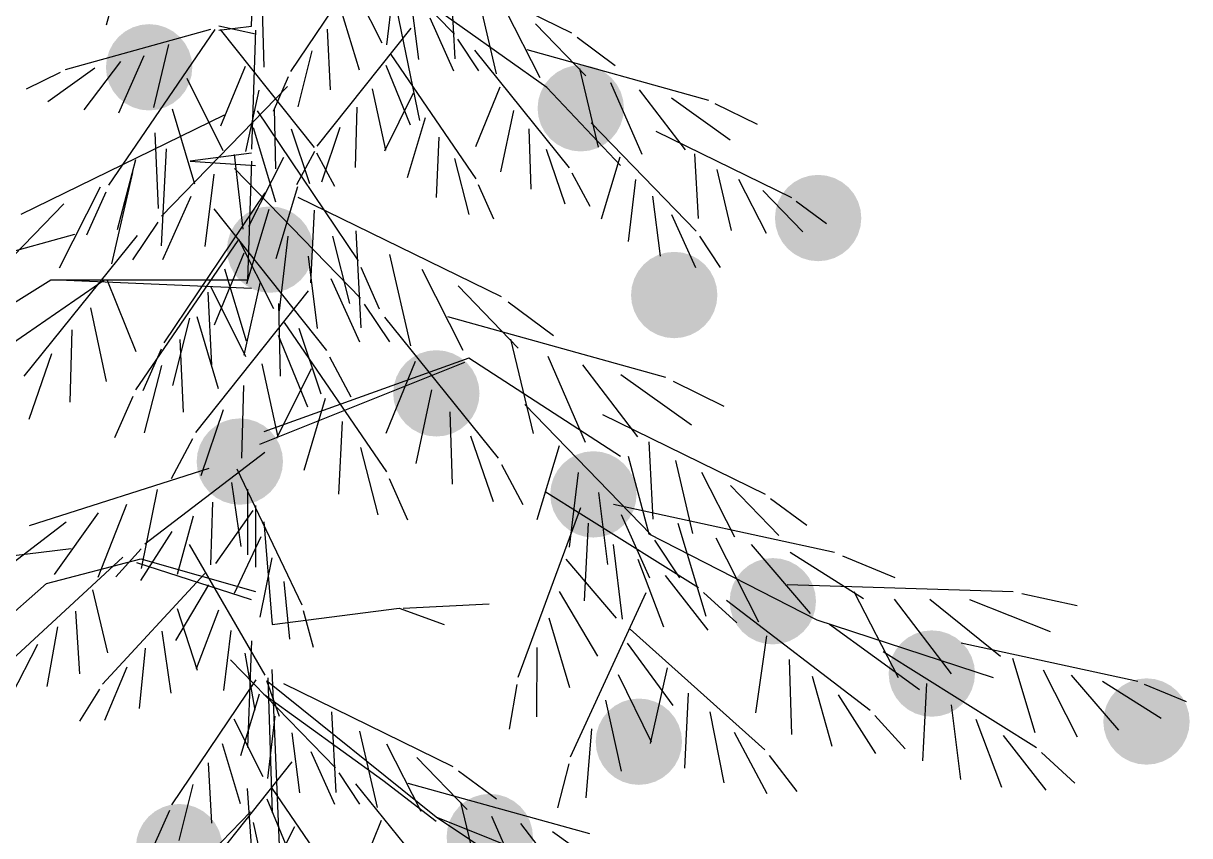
# Model space of a CAD drawing. Extents: x 0 to 1.57, y 0.06 to 3.19.
# Drawn here: x 0.655 to 1.33, y 2.099 to 2.569 of the extents above; entities that cross this region are included whole.
import ezdxf

# ---------------------------------------------------------------- set-up
doc = ezdxf.new("R2010")
doc.units = 0
doc.header["$LTSCALE"] = 1.2
doc.layers.get('0').update_dxf_attribs({"linetype": 'CONTINUOUS'})
doc.layers.add('ARQ-VEG', color=2, linetype='CONTINUOUS')

# ---------------------------------------------------------------- blocks, each defined once
blk = doc.blocks.new('*U25')
at = {"layer": 'ARQ-VEG'}
for points in [[(0.73558, 2.06911), (0.73126, 2.11299), (0.73558, 2.1153)], [(0.74027, 2.06769), (0.73558, 2.1153), (0.74027, 2.11673)], [(0.73558, 2.06911), (0.73558, 2.1153), (0.74027, 2.06769)], [(0.74515, 2.06721), (0.74027, 2.11673), (0.74515, 2.11721)], [(0.74027, 2.06769), (0.74027, 2.11673), (0.74515, 2.06721)], [(0.74515, 2.06721), (0.74515, 2.11721), (0.75003, 2.06769)], [(0.75003, 2.06769), (0.74515, 2.11721), (0.75003, 2.11673)], [(0.75003, 2.06769), (0.75003, 2.11673), (0.75472, 2.06911)], [(0.75472, 2.06911), (0.75003, 2.11673), (0.75472, 2.1153)], [(0.75472, 2.06911), (0.75472, 2.1153), (0.75904, 2.07142)], [(0.75904, 2.07142), (0.75472, 2.1153), (0.75904, 2.11299)], [(0.72747, 2.07453), (0.72436, 2.1061), (0.72747, 2.10988)], [(0.73126, 2.07142), (0.72747, 2.10988), (0.73126, 2.11299)], [(0.72747, 2.07453), (0.72747, 2.10988), (0.73126, 2.07142)], [(0.73126, 2.07142), (0.73126, 2.11299), (0.73558, 2.06911)], [(0.75904, 2.07142), (0.75904, 2.11299), (0.76283, 2.07453)], [(0.76283, 2.07453), (0.75904, 2.11299), (0.76283, 2.10988)], [(0.76283, 2.07453), (0.76283, 2.10988), (0.76594, 2.07832)], [(0.76594, 2.07832), (0.76283, 2.10988), (0.76594, 2.1061)], [(0.72205, 2.08264), (0.72063, 2.09708), (0.72205, 2.10177)], [(0.72436, 2.07832), (0.72205, 2.10177), (0.72436, 2.1061)], [(0.72205, 2.08264), (0.72205, 2.10177), (0.72436, 2.07832)], [(0.72436, 2.07832), (0.72436, 2.1061), (0.72747, 2.07453)], [(0.76594, 2.07832), (0.76594, 2.1061), (0.76825, 2.08264)], [(0.76825, 2.08264), (0.76594, 2.1061), (0.76825, 2.10177)], [(0.76825, 2.08264), (0.76825, 2.10177), (0.76967, 2.08733)], [(0.76967, 2.08733), (0.76825, 2.10177), (0.76967, 2.09708)], [(0.72063, 2.08733), (0.72015, 2.09221), (0.72063, 2.09708)], [(0.72063, 2.08733), (0.72063, 2.09708), (0.72205, 2.08264)], [(0.76967, 2.08733), (0.76967, 2.09708), (0.77015, 2.09221)]]:
    blk.add_solid(points, dxfattribs=at)
blk = doc.blocks.new('*U26')
at = {"layer": 'ARQ-VEG'}
for points in [[(0.9154, 2.07495), (0.91108, 2.11884), (0.9154, 2.12115)], [(0.92009, 2.07353), (0.9154, 2.12115), (0.92009, 2.12257)], [(0.9154, 2.07495), (0.9154, 2.12115), (0.92009, 2.07353)], [(0.92497, 2.07305), (0.92009, 2.12257), (0.92497, 2.12305)], [(0.92009, 2.07353), (0.92009, 2.12257), (0.92497, 2.07305)], [(0.92497, 2.07305), (0.92497, 2.12305), (0.92985, 2.07353)], [(0.92985, 2.07353), (0.92497, 2.12305), (0.92985, 2.12257)], [(0.92985, 2.07353), (0.92985, 2.12257), (0.93454, 2.07495)], [(0.93454, 2.07495), (0.92985, 2.12257), (0.93454, 2.12115)], [(0.93454, 2.07495), (0.93454, 2.12115), (0.93886, 2.07726)], [(0.93886, 2.07726), (0.93454, 2.12115), (0.93886, 2.11884)], [(0.90729, 2.08037), (0.90418, 2.11194), (0.90729, 2.11573)], [(0.91108, 2.07726), (0.90729, 2.11573), (0.91108, 2.11884)], [(0.90729, 2.08037), (0.90729, 2.11573), (0.91108, 2.07726)], [(0.91108, 2.07726), (0.91108, 2.11884), (0.9154, 2.07495)], [(0.93886, 2.07726), (0.93886, 2.11884), (0.94265, 2.08037)], [(0.94265, 2.08037), (0.93886, 2.11884), (0.94265, 2.11573)], [(0.94265, 2.08037), (0.94265, 2.11573), (0.94576, 2.08416)], [(0.94576, 2.08416), (0.94265, 2.11573), (0.94576, 2.11194)], [(0.90187, 2.08848), (0.90045, 2.10293), (0.90187, 2.10762)], [(0.90418, 2.08416), (0.90187, 2.10762), (0.90418, 2.11194)], [(0.90187, 2.08848), (0.90187, 2.10762), (0.90418, 2.08416)], [(0.90418, 2.08416), (0.90418, 2.11194), (0.90729, 2.08037)], [(0.94576, 2.08416), (0.94576, 2.11194), (0.94807, 2.08848)], [(0.94807, 2.08848), (0.94576, 2.11194), (0.94807, 2.10762)], [(0.94807, 2.08848), (0.94807, 2.10762), (0.94949, 2.09317)], [(0.94949, 2.09317), (0.94807, 2.10762), (0.94949, 2.10293)], [(0.90045, 2.09317), (0.89997, 2.09805), (0.90045, 2.10293)], [(0.90045, 2.09317), (0.90045, 2.10293), (0.90187, 2.08848)], [(0.94949, 2.09317), (0.94949, 2.10293), (0.94997, 2.09805)]]:
    blk.add_solid(points, dxfattribs=at)
blk = doc.blocks.new('*U33')
at = {"layer": 'ARQ-VEG'}
for points in [[(0.78393, 2.41735), (0.78014, 2.45582), (0.78393, 2.45893)], [(0.78825, 2.41504), (0.78393, 2.45893), (0.78825, 2.46124)], [(0.78393, 2.41735), (0.78393, 2.45893), (0.78825, 2.41504)], [(0.79294, 2.41362), (0.78825, 2.46124), (0.79294, 2.46266)], [(0.78825, 2.41504), (0.78825, 2.46124), (0.79294, 2.41362)], [(0.79782, 2.41314), (0.79294, 2.46266), (0.79782, 2.46314)], [(0.79294, 2.41362), (0.79294, 2.46266), (0.79782, 2.41314)], [(0.79782, 2.41314), (0.79782, 2.46314), (0.8027, 2.41362)], [(0.8027, 2.41362), (0.79782, 2.46314), (0.8027, 2.46266)], [(0.8027, 2.41362), (0.8027, 2.46266), (0.80739, 2.41504)], [(0.80739, 2.41504), (0.8027, 2.46266), (0.80739, 2.46124)], [(0.80739, 2.41504), (0.80739, 2.46124), (0.81171, 2.41735)], [(0.81171, 2.41735), (0.80739, 2.46124), (0.81171, 2.45893)], [(0.81171, 2.41735), (0.81171, 2.45893), (0.8155, 2.42046)], [(0.8155, 2.42046), (0.81171, 2.45893), (0.8155, 2.45582)], [(0.77703, 2.42425), (0.77472, 2.44771), (0.77703, 2.45203)], [(0.78014, 2.42046), (0.77703, 2.45203), (0.78014, 2.45582)], [(0.77703, 2.42425), (0.77703, 2.45203), (0.78014, 2.42046)], [(0.78014, 2.42046), (0.78014, 2.45582), (0.78393, 2.41735)], [(0.8155, 2.42046), (0.8155, 2.45582), (0.81861, 2.42425)], [(0.81861, 2.42425), (0.8155, 2.45582), (0.81861, 2.45203)], [(0.81861, 2.42425), (0.81861, 2.45203), (0.82092, 2.42857)], [(0.82092, 2.42857), (0.81861, 2.45203), (0.82092, 2.44771)], [(0.77472, 2.42857), (0.7733, 2.44302), (0.77472, 2.44771)], [(0.77472, 2.42857), (0.77472, 2.44771), (0.77703, 2.42425)], [(0.82092, 2.42857), (0.82092, 2.44771), (0.82234, 2.43326)], [(0.82234, 2.43326), (0.82092, 2.44771), (0.82234, 2.44302)], [(0.7733, 2.43326), (0.77282, 2.43814), (0.7733, 2.44302)], [(0.7733, 2.43326), (0.7733, 2.44302), (0.77472, 2.42857)], [(0.82234, 2.43326), (0.82234, 2.44302), (0.82282, 2.43814)]]:
    blk.add_solid(points, dxfattribs=at)
blk = doc.blocks.new('*U34')
at = {"layer": 'ARQ-VEG'}
for points in [[(0.97106, 2.27564), (0.96727, 2.3141), (0.97106, 2.31721)], [(0.97538, 2.27333), (0.97106, 2.31721), (0.97538, 2.31952)], [(0.97106, 2.27564), (0.97106, 2.31721), (0.97538, 2.27333)], [(0.98007, 2.27191), (0.97538, 2.31952), (0.98007, 2.32095)], [(0.97538, 2.27333), (0.97538, 2.31952), (0.98007, 2.27191)], [(0.98495, 2.27143), (0.98007, 2.32095), (0.98495, 2.32143)], [(0.98007, 2.27191), (0.98007, 2.32095), (0.98495, 2.27143)], [(0.98495, 2.27143), (0.98495, 2.32143), (0.98983, 2.27191)], [(0.98983, 2.27191), (0.98495, 2.32143), (0.98983, 2.32095)], [(0.98983, 2.27191), (0.98983, 2.32095), (0.99452, 2.27333)], [(0.99452, 2.27333), (0.98983, 2.32095), (0.99452, 2.31952)], [(0.99452, 2.27333), (0.99452, 2.31952), (0.99884, 2.27564)], [(0.99884, 2.27564), (0.99452, 2.31952), (0.99884, 2.31721)], [(0.99884, 2.27564), (0.99884, 2.31721), (1.00263, 2.27875)], [(1.00263, 2.27875), (0.99884, 2.31721), (1.00263, 2.3141)], [(0.96416, 2.28254), (0.96185, 2.30599), (0.96416, 2.31032)], [(0.96727, 2.27875), (0.96416, 2.31032), (0.96727, 2.3141)], [(0.96416, 2.28254), (0.96416, 2.31032), (0.96727, 2.27875)], [(0.96727, 2.27875), (0.96727, 2.3141), (0.97106, 2.27564)], [(1.00263, 2.27875), (1.00263, 2.3141), (1.00574, 2.28254)], [(1.00574, 2.28254), (1.00263, 2.3141), (1.00574, 2.31032)], [(1.00574, 2.28254), (1.00574, 2.31032), (1.00805, 2.28686)], [(1.00805, 2.28686), (1.00574, 2.31032), (1.00805, 2.30599)], [(0.96185, 2.28686), (0.96043, 2.3013), (0.96185, 2.30599)], [(0.96185, 2.28686), (0.96185, 2.30599), (0.96416, 2.28254)], [(1.00805, 2.28686), (1.00805, 2.30599), (1.00947, 2.29155)], [(1.00947, 2.29155), (1.00805, 2.30599), (1.00947, 2.3013)], [(0.96043, 2.29155), (0.95995, 2.29643), (0.96043, 2.3013)], [(0.96043, 2.29155), (0.96043, 2.3013), (0.96185, 2.28686)], [(1.00947, 2.29155), (1.00947, 2.3013), (1.00995, 2.29643)]]:
    blk.add_solid(points, dxfattribs=at)
blk = doc.blocks.new('*U35')
at = {"layer": 'ARQ-VEG'}
for points in [[(1.17129, 2.1696), (1.16696, 2.21348), (1.17129, 2.21579)], [(1.17598, 2.16818), (1.17129, 2.21579), (1.17598, 2.21722)], [(1.17129, 2.1696), (1.17129, 2.21579), (1.17598, 2.16818)], [(1.18085, 2.1677), (1.17598, 2.21722), (1.18085, 2.2177)], [(1.17598, 2.16818), (1.17598, 2.21722), (1.18085, 2.1677)], [(1.18085, 2.1677), (1.18085, 2.2177), (1.18573, 2.16818)], [(1.18573, 2.16818), (1.18085, 2.2177), (1.18573, 2.21722)], [(1.18573, 2.16818), (1.18573, 2.21722), (1.19042, 2.1696)], [(1.19042, 2.1696), (1.18573, 2.21722), (1.19042, 2.21579)], [(1.19042, 2.1696), (1.19042, 2.21579), (1.19474, 2.17191)], [(1.19474, 2.17191), (1.19042, 2.21579), (1.19474, 2.21348)], [(1.16318, 2.17502), (1.16007, 2.20659), (1.16318, 2.21038)], [(1.16696, 2.17191), (1.16318, 2.21038), (1.16696, 2.21348)], [(1.16318, 2.17502), (1.16318, 2.21038), (1.16696, 2.17191)], [(1.16696, 2.17191), (1.16696, 2.21348), (1.17129, 2.1696)], [(1.19474, 2.17191), (1.19474, 2.21348), (1.19853, 2.17502)], [(1.19853, 2.17502), (1.19474, 2.21348), (1.19853, 2.21038)], [(1.19853, 2.17502), (1.19853, 2.21038), (1.20164, 2.17881)], [(1.20164, 2.17881), (1.19853, 2.21038), (1.20164, 2.20659)], [(1.15776, 2.18313), (1.15633, 2.19757), (1.15776, 2.20226)], [(1.16007, 2.17881), (1.15776, 2.20226), (1.16007, 2.20659)], [(1.15776, 2.18313), (1.15776, 2.20226), (1.16007, 2.17881)], [(1.16007, 2.17881), (1.16007, 2.20659), (1.16318, 2.17502)], [(1.20164, 2.17881), (1.20164, 2.20659), (1.20395, 2.18313)], [(1.20395, 2.18313), (1.20164, 2.20659), (1.20395, 2.20226)], [(1.20395, 2.18313), (1.20395, 2.20226), (1.20537, 2.18782)], [(1.20537, 2.18782), (1.20395, 2.20226), (1.20537, 2.19757)], [(1.15633, 2.18782), (1.15585, 2.1927), (1.15633, 2.19757)], [(1.15633, 2.18782), (1.15633, 2.19757), (1.15776, 2.18313)], [(1.20537, 2.18782), (1.20537, 2.19757), (1.20585, 2.1927)]]:
    blk.add_solid(points, dxfattribs=at)
blk = doc.blocks.new('*U39')
at = {"layer": 'ARQ-VEG'}
for points in [[(0.96375, 2.49917), (0.95996, 2.53763), (0.96375, 2.54074)], [(0.96807, 2.49686), (0.96375, 2.54074), (0.96807, 2.54305)], [(0.96375, 2.49917), (0.96375, 2.54074), (0.96807, 2.49686)], [(0.97276, 2.49543), (0.96807, 2.54305), (0.97276, 2.54447)], [(0.96807, 2.49686), (0.96807, 2.54305), (0.97276, 2.49543)], [(0.97764, 2.49495), (0.97276, 2.54447), (0.97764, 2.54495)], [(0.97276, 2.49543), (0.97276, 2.54447), (0.97764, 2.49495)], [(0.97764, 2.49495), (0.97764, 2.54495), (0.98252, 2.49543)], [(0.98252, 2.49543), (0.97764, 2.54495), (0.98252, 2.54447)], [(0.98252, 2.49543), (0.98252, 2.54447), (0.98721, 2.49686)], [(0.98721, 2.49686), (0.98252, 2.54447), (0.98721, 2.54305)], [(0.98721, 2.49686), (0.98721, 2.54305), (0.99153, 2.49917)], [(0.99153, 2.49917), (0.98721, 2.54305), (0.99153, 2.54074)], [(0.99153, 2.49917), (0.99153, 2.54074), (0.99532, 2.50228)], [(0.99532, 2.50228), (0.99153, 2.54074), (0.99532, 2.53763)], [(0.95685, 2.50606), (0.95454, 2.52952), (0.95685, 2.53384)], [(0.95996, 2.50228), (0.95685, 2.53384), (0.95996, 2.53763)], [(0.95685, 2.50606), (0.95685, 2.53384), (0.95996, 2.50228)], [(0.95996, 2.50228), (0.95996, 2.53763), (0.96375, 2.49917)], [(0.99532, 2.50228), (0.99532, 2.53763), (0.99843, 2.50606)], [(0.99843, 2.50606), (0.99532, 2.53763), (0.99843, 2.53384)], [(0.99843, 2.50606), (0.99843, 2.53384), (1.00074, 2.51039)], [(1.00074, 2.51039), (0.99843, 2.53384), (1.00074, 2.52952)], [(0.95454, 2.51039), (0.95312, 2.52483), (0.95454, 2.52952)], [(0.95454, 2.51039), (0.95454, 2.52952), (0.95685, 2.50606)], [(1.00074, 2.51039), (1.00074, 2.52952), (1.00216, 2.51508)], [(1.00216, 2.51508), (1.00074, 2.52952), (1.00216, 2.52483)], [(0.95312, 2.51508), (0.95264, 2.51995), (0.95312, 2.52483)], [(0.95312, 2.51508), (0.95312, 2.52483), (0.95454, 2.51039)], [(1.00216, 2.51508), (1.00216, 2.52483), (1.00264, 2.51995)]]:
    blk.add_solid(points, dxfattribs=at)
blk = doc.blocks.new('*U43')
at = {"layer": 'ARQ-VEG'}
for points in [[(1.10548, 2.43331), (1.10115, 2.47719), (1.10548, 2.4795)], [(1.11017, 2.43189), (1.10548, 2.4795), (1.11017, 2.48093)], [(1.10548, 2.43331), (1.10548, 2.4795), (1.11017, 2.43189)], [(1.11504, 2.43141), (1.11017, 2.48093), (1.11504, 2.48141)], [(1.11017, 2.43189), (1.11017, 2.48093), (1.11504, 2.43141)], [(1.11504, 2.43141), (1.11504, 2.48141), (1.11992, 2.43189)], [(1.11992, 2.43189), (1.11504, 2.48141), (1.11992, 2.48093)], [(1.11992, 2.43189), (1.11992, 2.48093), (1.12461, 2.43331)], [(1.12461, 2.43331), (1.11992, 2.48093), (1.12461, 2.4795)], [(1.12461, 2.43331), (1.12461, 2.4795), (1.12893, 2.43562)], [(1.12893, 2.43562), (1.12461, 2.4795), (1.12893, 2.47719)], [(1.09737, 2.43873), (1.09426, 2.4703), (1.09737, 2.47409)], [(1.10115, 2.43562), (1.09737, 2.47409), (1.10115, 2.47719)], [(1.09737, 2.43873), (1.09737, 2.47409), (1.10115, 2.43562)], [(1.10115, 2.43562), (1.10115, 2.47719), (1.10548, 2.43331)], [(1.12893, 2.43562), (1.12893, 2.47719), (1.13272, 2.43873)], [(1.13272, 2.43873), (1.12893, 2.47719), (1.13272, 2.47409)], [(1.13272, 2.43873), (1.13272, 2.47409), (1.13583, 2.44252)], [(1.13583, 2.44252), (1.13272, 2.47409), (1.13583, 2.4703)], [(1.09195, 2.44684), (1.09052, 2.46129), (1.09195, 2.46598)], [(1.09426, 2.44252), (1.09195, 2.46598), (1.09426, 2.4703)], [(1.09195, 2.44684), (1.09195, 2.46598), (1.09426, 2.44252)], [(1.09426, 2.44252), (1.09426, 2.4703), (1.09737, 2.43873)], [(1.13583, 2.44252), (1.13583, 2.4703), (1.13814, 2.44684)], [(1.13814, 2.44684), (1.13583, 2.4703), (1.13814, 2.46598)], [(1.13814, 2.44684), (1.13814, 2.46598), (1.13956, 2.45153)], [(1.13956, 2.45153), (1.13814, 2.46598), (1.13956, 2.46129)], [(1.09052, 2.45153), (1.09004, 2.45641), (1.09052, 2.46129)], [(1.09052, 2.45153), (1.09052, 2.46129), (1.09195, 2.44684)], [(1.13956, 2.45153), (1.13956, 2.46129), (1.14004, 2.45641)]]:
    blk.add_solid(points, dxfattribs=at)
blk = doc.blocks.new('*U46')
at = {"layer": 'ARQ-VEG'}
for points in [[(1.29555, 2.14184), (1.29123, 2.18573), (1.29555, 2.18804)], [(1.30024, 2.14042), (1.29555, 2.18804), (1.30024, 2.18946)], [(1.29555, 2.14184), (1.29555, 2.18804), (1.30024, 2.14042)], [(1.30512, 2.13994), (1.30024, 2.18946), (1.30512, 2.18994)], [(1.30024, 2.14042), (1.30024, 2.18946), (1.30512, 2.13994)], [(1.30512, 2.13994), (1.30512, 2.18994), (1.31, 2.14042)], [(1.31, 2.14042), (1.30512, 2.18994), (1.31, 2.18946)], [(1.31, 2.14042), (1.31, 2.18946), (1.31469, 2.14184)], [(1.31469, 2.14184), (1.31, 2.18946), (1.31469, 2.18804)], [(1.31469, 2.14184), (1.31469, 2.18804), (1.31901, 2.14415)], [(1.31901, 2.14415), (1.31469, 2.18804), (1.31901, 2.18573)], [(1.28744, 2.14726), (1.28433, 2.17883), (1.28744, 2.18262)], [(1.29123, 2.14415), (1.28744, 2.18262), (1.29123, 2.18573)], [(1.28744, 2.14726), (1.28744, 2.18262), (1.29123, 2.14415)], [(1.29123, 2.14415), (1.29123, 2.18573), (1.29555, 2.14184)], [(1.31901, 2.14415), (1.31901, 2.18573), (1.3228, 2.14726)], [(1.3228, 2.14726), (1.31901, 2.18573), (1.3228, 2.18262)], [(1.3228, 2.14726), (1.3228, 2.18262), (1.32591, 2.15105)], [(1.32591, 2.15105), (1.3228, 2.18262), (1.32591, 2.17883)], [(1.28202, 2.15537), (1.2806, 2.16982), (1.28202, 2.17451)], [(1.28433, 2.15105), (1.28202, 2.17451), (1.28433, 2.17883)], [(1.28202, 2.15537), (1.28202, 2.17451), (1.28433, 2.15105)], [(1.28433, 2.15105), (1.28433, 2.17883), (1.28744, 2.14726)], [(1.32591, 2.15105), (1.32591, 2.17883), (1.32822, 2.15537)], [(1.32822, 2.15537), (1.32591, 2.17883), (1.32822, 2.17451)], [(1.32822, 2.15537), (1.32822, 2.17451), (1.32964, 2.16006)], [(1.32964, 2.16006), (1.32822, 2.17451), (1.32964, 2.16982)], [(1.2806, 2.16006), (1.28012, 2.16494), (1.2806, 2.16982)], [(1.2806, 2.16006), (1.2806, 2.16982), (1.28202, 2.15537)], [(1.32964, 2.16006), (1.32964, 2.16982), (1.33012, 2.16494)]]:
    blk.add_solid(points, dxfattribs=at)
blk = doc.blocks.new('*U47')
at = {"layer": 'ARQ-VEG'}
for points in [[(1.01784, 2.39106), (1.01406, 2.42952), (1.01784, 2.43263)], [(1.02217, 2.38875), (1.01784, 2.43263), (1.02217, 2.43494)], [(1.01784, 2.39106), (1.01784, 2.43263), (1.02217, 2.38875)], [(1.02686, 2.38732), (1.02217, 2.43494), (1.02686, 2.43636)], [(1.02217, 2.38875), (1.02217, 2.43494), (1.02686, 2.38732)], [(1.03173, 2.38684), (1.02686, 2.43636), (1.03173, 2.43684)], [(1.02686, 2.38732), (1.02686, 2.43636), (1.03173, 2.38684)], [(1.03173, 2.38684), (1.03173, 2.43684), (1.03661, 2.38732)], [(1.03661, 2.38732), (1.03173, 2.43684), (1.03661, 2.43636)], [(1.03661, 2.38732), (1.03661, 2.43636), (1.0413, 2.38875)], [(1.0413, 2.38875), (1.03661, 2.43636), (1.0413, 2.43494)], [(1.0413, 2.38875), (1.0413, 2.43494), (1.04562, 2.39106)], [(1.04562, 2.39106), (1.0413, 2.43494), (1.04562, 2.43263)], [(1.04562, 2.39106), (1.04562, 2.43263), (1.04941, 2.39416)], [(1.04941, 2.39416), (1.04562, 2.43263), (1.04941, 2.42952)], [(1.01095, 2.39795), (1.00864, 2.42141), (1.01095, 2.42573)], [(1.01406, 2.39416), (1.01095, 2.42573), (1.01406, 2.42952)], [(1.01095, 2.39795), (1.01095, 2.42573), (1.01406, 2.39416)], [(1.01406, 2.39416), (1.01406, 2.42952), (1.01784, 2.39106)], [(1.04941, 2.39416), (1.04941, 2.42952), (1.05252, 2.39795)], [(1.05252, 2.39795), (1.04941, 2.42952), (1.05252, 2.42573)], [(1.05252, 2.39795), (1.05252, 2.42573), (1.05483, 2.40228)], [(1.05483, 2.40228), (1.05252, 2.42573), (1.05483, 2.42141)], [(1.00864, 2.40228), (1.00721, 2.41672), (1.00864, 2.42141)], [(1.00864, 2.40228), (1.00864, 2.42141), (1.01095, 2.39795)], [(1.05483, 2.40228), (1.05483, 2.42141), (1.05625, 2.40696)], [(1.05625, 2.40696), (1.05483, 2.42141), (1.05625, 2.41672)], [(1.00721, 2.40696), (1.00673, 2.41184), (1.00721, 2.41672)], [(1.00721, 2.40696), (1.00721, 2.41672), (1.00864, 2.40228)], [(1.05625, 2.40696), (1.05625, 2.41672), (1.05673, 2.41184)]]:
    blk.add_solid(points, dxfattribs=at)
blk = doc.blocks.new('*U50')
at = {"layer": 'ARQ-VEG'}
for points in [[(1.0017, 2.13015), (0.99738, 2.17404), (1.0017, 2.17635)], [(1.00639, 2.12873), (1.0017, 2.17635), (1.00639, 2.17777)], [(1.0017, 2.13015), (1.0017, 2.17635), (1.00639, 2.12873)], [(1.01127, 2.12825), (1.00639, 2.17777), (1.01127, 2.17825)], [(1.00639, 2.12873), (1.00639, 2.17777), (1.01127, 2.12825)], [(1.01127, 2.12825), (1.01127, 2.17825), (1.01614, 2.12873)], [(1.01614, 2.12873), (1.01127, 2.17825), (1.01614, 2.17777)], [(1.01614, 2.12873), (1.01614, 2.17777), (1.02083, 2.13015)], [(1.02083, 2.13015), (1.01614, 2.17777), (1.02083, 2.17635)], [(1.02083, 2.13015), (1.02083, 2.17635), (1.02515, 2.13246)], [(1.02515, 2.13246), (1.02083, 2.17635), (1.02515, 2.17404)], [(0.99359, 2.13557), (0.99048, 2.16714), (0.99359, 2.17093)], [(0.99738, 2.13246), (0.99359, 2.17093), (0.99738, 2.17404)], [(0.99359, 2.13557), (0.99359, 2.17093), (0.99738, 2.13246)], [(0.99738, 2.13246), (0.99738, 2.17404), (1.0017, 2.13015)], [(1.02515, 2.13246), (1.02515, 2.17404), (1.02894, 2.13557)], [(1.02894, 2.13557), (1.02515, 2.17404), (1.02894, 2.17093)], [(1.02894, 2.13557), (1.02894, 2.17093), (1.03205, 2.13936)], [(1.03205, 2.13936), (1.02894, 2.17093), (1.03205, 2.16714)], [(0.98817, 2.14368), (0.98675, 2.15813), (0.98817, 2.16282)], [(0.99048, 2.13936), (0.98817, 2.16282), (0.99048, 2.16714)], [(0.98817, 2.14368), (0.98817, 2.16282), (0.99048, 2.13936)], [(0.99048, 2.13936), (0.99048, 2.16714), (0.99359, 2.13557)], [(1.03205, 2.13936), (1.03205, 2.16714), (1.03436, 2.14368)], [(1.03436, 2.14368), (1.03205, 2.16714), (1.03436, 2.16282)], [(1.03436, 2.14368), (1.03436, 2.16282), (1.03579, 2.14837)], [(1.03579, 2.14837), (1.03436, 2.16282), (1.03579, 2.15813)], [(0.98675, 2.14837), (0.98627, 2.15325), (0.98675, 2.15813)], [(0.98675, 2.14837), (0.98675, 2.15813), (0.98817, 2.14368)], [(1.03579, 2.14837), (1.03579, 2.15813), (1.03627, 2.15325)]]:
    blk.add_solid(points, dxfattribs=at)
blk = doc.blocks.new('*U52')
at = {"layer": 'ARQ-VEG'}
for points in [[(0.76639, 2.29463), (0.7626, 2.3331), (0.76639, 2.33621)], [(0.77071, 2.29232), (0.76639, 2.33621), (0.77071, 2.33852)], [(0.76639, 2.29463), (0.76639, 2.33621), (0.77071, 2.29232)], [(0.7754, 2.2909), (0.77071, 2.33852), (0.7754, 2.33994)], [(0.77071, 2.29232), (0.77071, 2.33852), (0.7754, 2.2909)], [(0.78028, 2.29042), (0.7754, 2.33994), (0.78028, 2.34042)], [(0.7754, 2.2909), (0.7754, 2.33994), (0.78028, 2.29042)], [(0.78028, 2.29042), (0.78028, 2.34042), (0.78515, 2.2909)], [(0.78515, 2.2909), (0.78028, 2.34042), (0.78515, 2.33994)], [(0.78515, 2.2909), (0.78515, 2.33994), (0.78984, 2.29232)], [(0.78984, 2.29232), (0.78515, 2.33994), (0.78984, 2.33852)], [(0.78984, 2.29232), (0.78984, 2.33852), (0.79417, 2.29463)], [(0.79417, 2.29463), (0.78984, 2.33852), (0.79417, 2.33621)], [(0.79417, 2.29463), (0.79417, 2.33621), (0.79795, 2.29774)], [(0.79795, 2.29774), (0.79417, 2.33621), (0.79795, 2.3331)], [(0.7626, 2.29774), (0.75949, 2.32931), (0.7626, 2.3331)], [(0.7626, 2.29774), (0.7626, 2.3331), (0.76639, 2.29463)], [(0.79795, 2.29774), (0.79795, 2.3331), (0.80106, 2.30153)], [(0.80106, 2.30153), (0.79795, 2.3331), (0.80106, 2.32931)], [(0.75718, 2.30585), (0.75576, 2.3203), (0.75718, 2.32499)], [(0.75949, 2.30153), (0.75718, 2.32499), (0.75949, 2.32931)], [(0.75718, 2.30585), (0.75718, 2.32499), (0.75949, 2.30153)], [(0.75949, 2.30153), (0.75949, 2.32931), (0.7626, 2.29774)], [(0.80106, 2.30153), (0.80106, 2.32931), (0.80337, 2.30585)], [(0.80337, 2.30585), (0.80106, 2.32931), (0.80337, 2.32499)], [(0.80337, 2.30585), (0.80337, 2.32499), (0.8048, 2.31054)], [(0.8048, 2.31054), (0.80337, 2.32499), (0.8048, 2.3203)], [(0.75576, 2.31054), (0.75528, 2.31542), (0.75576, 2.3203)], [(0.75576, 2.31054), (0.75576, 2.3203), (0.75718, 2.30585)], [(0.8048, 2.31054), (0.8048, 2.3203), (0.80528, 2.31542)]]:
    blk.add_solid(points, dxfattribs=at)
blk = doc.blocks.new('*U97')
at = {"layer": 'ARQ-VEG'}
for points in [[(0.71822, 2.52057), (0.71389, 2.56445), (0.71822, 2.56676)], [(0.72291, 2.51915), (0.71822, 2.56676), (0.72291, 2.56818)], [(0.71822, 2.52057), (0.71822, 2.56676), (0.72291, 2.51915)], [(0.72778, 2.51867), (0.72291, 2.56818), (0.72778, 2.56867)], [(0.72291, 2.51915), (0.72291, 2.56818), (0.72778, 2.51867)], [(0.72778, 2.51867), (0.72778, 2.56867), (0.73266, 2.51915)], [(0.73266, 2.51915), (0.72778, 2.56867), (0.73266, 2.56818)], [(0.73266, 2.51915), (0.73266, 2.56818), (0.73735, 2.52057)], [(0.73735, 2.52057), (0.73266, 2.56818), (0.73735, 2.56676)], [(0.73735, 2.52057), (0.73735, 2.56676), (0.74167, 2.52288)], [(0.74167, 2.52288), (0.73735, 2.56676), (0.74167, 2.56445)], [(0.71011, 2.52599), (0.707, 2.55755), (0.71011, 2.56134)], [(0.71389, 2.52288), (0.71011, 2.56134), (0.71389, 2.56445)], [(0.71011, 2.52599), (0.71011, 2.56134), (0.71389, 2.52288)], [(0.71389, 2.52288), (0.71389, 2.56445), (0.71822, 2.52057)], [(0.74167, 2.52288), (0.74167, 2.56445), (0.74546, 2.52599)], [(0.74546, 2.52599), (0.74167, 2.56445), (0.74546, 2.56134)], [(0.74546, 2.52599), (0.74546, 2.56134), (0.74857, 2.52978)], [(0.74857, 2.52978), (0.74546, 2.56134), (0.74857, 2.55755)], [(0.70469, 2.5341), (0.70326, 2.54854), (0.70469, 2.55323)], [(0.707, 2.52978), (0.70469, 2.55323), (0.707, 2.55755)], [(0.70469, 2.5341), (0.70469, 2.55323), (0.707, 2.52978)], [(0.707, 2.52978), (0.707, 2.55755), (0.71011, 2.52599)], [(0.74857, 2.52978), (0.74857, 2.55755), (0.75088, 2.5341)], [(0.75088, 2.5341), (0.74857, 2.55755), (0.75088, 2.55323)], [(0.75088, 2.5341), (0.75088, 2.55323), (0.7523, 2.53879)], [(0.7523, 2.53879), (0.75088, 2.55323), (0.7523, 2.54854)], [(0.70326, 2.53879), (0.70278, 2.54367), (0.70326, 2.54854)], [(0.70326, 2.53879), (0.70326, 2.54854), (0.70469, 2.5341)], [(0.7523, 2.53879), (0.7523, 2.54854), (0.75278, 2.54367)]]:
    blk.add_solid(points, dxfattribs=at)
blk = doc.blocks.new('*U98')
at = {"layer": 'ARQ-VEG'}
for points in [[(0.88448, 2.33181), (0.88015, 2.3757), (0.88448, 2.37801)], [(0.88917, 2.33039), (0.88448, 2.37801), (0.88917, 2.37943)], [(0.88448, 2.33181), (0.88448, 2.37801), (0.88917, 2.33039)], [(0.89404, 2.32991), (0.88917, 2.37943), (0.89404, 2.37991)], [(0.88917, 2.33039), (0.88917, 2.37943), (0.89404, 2.32991)], [(0.89404, 2.32991), (0.89404, 2.37991), (0.89892, 2.33039)], [(0.89892, 2.33039), (0.89404, 2.37991), (0.89892, 2.37943)], [(0.89892, 2.33039), (0.89892, 2.37943), (0.90361, 2.33181)], [(0.90361, 2.33181), (0.89892, 2.37943), (0.90361, 2.37801)], [(0.90361, 2.33181), (0.90361, 2.37801), (0.90793, 2.33412)], [(0.90793, 2.33412), (0.90361, 2.37801), (0.90793, 2.3757)], [(0.87637, 2.33723), (0.87326, 2.3688), (0.87637, 2.37259)], [(0.88015, 2.33412), (0.87637, 2.37259), (0.88015, 2.3757)], [(0.87637, 2.33723), (0.87637, 2.37259), (0.88015, 2.33412)], [(0.88015, 2.33412), (0.88015, 2.3757), (0.88448, 2.33181)], [(0.90793, 2.33412), (0.90793, 2.3757), (0.91172, 2.33723)], [(0.91172, 2.33723), (0.90793, 2.3757), (0.91172, 2.37259)], [(0.91172, 2.33723), (0.91172, 2.37259), (0.91483, 2.34102)], [(0.91483, 2.34102), (0.91172, 2.37259), (0.91483, 2.3688)], [(0.87095, 2.34534), (0.86952, 2.35979), (0.87095, 2.36448)], [(0.87326, 2.34102), (0.87095, 2.36448), (0.87326, 2.3688)], [(0.87095, 2.34534), (0.87095, 2.36448), (0.87326, 2.34102)], [(0.87326, 2.34102), (0.87326, 2.3688), (0.87637, 2.33723)], [(0.91483, 2.34102), (0.91483, 2.3688), (0.91714, 2.34534)], [(0.91714, 2.34534), (0.91483, 2.3688), (0.91714, 2.36448)], [(0.91714, 2.34534), (0.91714, 2.36448), (0.91856, 2.35003)], [(0.91856, 2.35003), (0.91714, 2.36448), (0.91856, 2.35979)], [(0.86952, 2.35003), (0.86904, 2.35491), (0.86952, 2.35979)], [(0.86952, 2.35003), (0.86952, 2.35979), (0.87095, 2.34534)], [(0.91856, 2.35003), (0.91856, 2.35979), (0.91904, 2.35491)]]:
    blk.add_solid(points, dxfattribs=at)
blk = doc.blocks.new('*U99')
at = {"layer": 'ARQ-VEG'}
for points in [[(1.07493, 2.21379), (1.07115, 2.25225), (1.07493, 2.25536)], [(1.07926, 2.21148), (1.07493, 2.25536), (1.07926, 2.25767)], [(1.07493, 2.21379), (1.07493, 2.25536), (1.07926, 2.21148)], [(1.08395, 2.21005), (1.07926, 2.25767), (1.08395, 2.25909)], [(1.07926, 2.21148), (1.07926, 2.25767), (1.08395, 2.21005)], [(1.08882, 2.20957), (1.08395, 2.25909), (1.08882, 2.25957)], [(1.08395, 2.21005), (1.08395, 2.25909), (1.08882, 2.20957)], [(1.08882, 2.20957), (1.08882, 2.25957), (1.0937, 2.21005)], [(1.0937, 2.21005), (1.08882, 2.25957), (1.0937, 2.25909)], [(1.0937, 2.21005), (1.0937, 2.25909), (1.09839, 2.21148)], [(1.09839, 2.21148), (1.0937, 2.25909), (1.09839, 2.25767)], [(1.09839, 2.21148), (1.09839, 2.25767), (1.10271, 2.21379)], [(1.10271, 2.21379), (1.09839, 2.25767), (1.10271, 2.25536)], [(1.10271, 2.21379), (1.10271, 2.25536), (1.1065, 2.2169)], [(1.1065, 2.2169), (1.10271, 2.25536), (1.1065, 2.25225)], [(1.06804, 2.22068), (1.06573, 2.24414), (1.06804, 2.24846)], [(1.07115, 2.2169), (1.06804, 2.24846), (1.07115, 2.25225)], [(1.06804, 2.22068), (1.06804, 2.24846), (1.07115, 2.2169)], [(1.07115, 2.2169), (1.07115, 2.25225), (1.07493, 2.21379)], [(1.1065, 2.2169), (1.1065, 2.25225), (1.10961, 2.22068)], [(1.10961, 2.22068), (1.1065, 2.25225), (1.10961, 2.24846)], [(1.10961, 2.22068), (1.10961, 2.24846), (1.11192, 2.22501)], [(1.11192, 2.22501), (1.10961, 2.24846), (1.11192, 2.24414)], [(1.06573, 2.22501), (1.0643, 2.23945), (1.06573, 2.24414)], [(1.06573, 2.22501), (1.06573, 2.24414), (1.06804, 2.22068)], [(1.11192, 2.22501), (1.11192, 2.24414), (1.11334, 2.2297)], [(1.11334, 2.2297), (1.11192, 2.24414), (1.11334, 2.23945)], [(1.0643, 2.2297), (1.06382, 2.23457), (1.0643, 2.23945)], [(1.0643, 2.2297), (1.0643, 2.23945), (1.06573, 2.22501)], [(1.11334, 2.2297), (1.11334, 2.23945), (1.11382, 2.23457)]]:
    blk.add_solid(points, dxfattribs=at)

msp = doc.modelspace()

# ---------------------------------------------------------------- linework, layer by layer
for p, q in [((0.8437, 2.62542, 94.63282), (0.90452, 2.56276, 94.63282)), ((0.85838, 2.6137, 94.63282), (0.80954, 2.54132, 94.63282)), ((0.87428, 2.61161, 94.63282), (0.97234, 2.56366, 94.63282)), ((0.86943, 2.59265, 94.63282), (0.86518, 2.55664, 94.63282)), ((0.90221, 2.59524, 94.63282), (0.9047, 2.54852, 94.63282)), ((0.70867, 2.58909, 94.63282), (0.70296, 2.568, 94.63282)), ((0.84555, 2.5912, 94.63282), (0.86247, 2.55782, 94.63282)), ((0.87928, 2.58301, 94.63282), (0.88362, 2.54826, 94.63282)), ((0.91841, 2.58396, 94.63282), (0.92865, 2.53981, 94.63282)), ((0.83882, 2.57691, 94.63282), (0.84934, 2.54221, 94.63282)), ((0.93408, 2.57679, 94.63282), (0.9539, 2.53776, 94.63282)), ((0.87926, 2.56635, 94.63282), (0.82491, 2.498, 94.63282)), ((0.83082, 2.56569, 94.63282), (0.83266, 2.53072, 94.63282)), ((0.89024, 2.57227, 94.63282), (0.90398, 2.54171, 94.63282)), ((0.95152, 2.5688, 94.63282), (0.9806, 2.53867, 94.63282)), ((0.76336, 2.56563, 94.63282), (0.67924, 2.54218, 94.63282)), ((0.76585, 2.56548, 94.63282), (0.70423, 2.47539, 94.63282)), ((0.7689, 2.56555, 94.63282), (0.82324, 2.4972, 94.63282)), ((0.9063, 2.55988, 94.63282), (0.91844, 2.54172, 94.63282)), ((0.97565, 2.56103, 94.63282), (0.99761, 2.54481, 94.63282)), ((0.73901, 2.55681, 94.63282), (0.73025, 2.52043, 94.63282)), ((0.82192, 2.55319, 94.63282), (0.81377, 2.52069, 94.63282)), ((0.91613, 2.55357, 94.63282), (0.9709, 2.48556, 94.63282)), ((0.94639, 2.55403, 94.63282), (1.05153, 2.52472, 94.63282)), ((0.71125, 2.54694, 94.63282), (0.68998, 2.51912, 94.63282)), ((0.72462, 2.5503, 94.63282), (0.71013, 2.51706, 94.63282)), ((0.86769, 2.55109, 94.63282), (0.91699, 2.47901, 94.63282)), ((0.67625, 2.54059, 94.63282), (0.65661, 2.53103, 94.63282)), ((0.69637, 2.54319, 94.63282), (0.6691, 2.52373, 94.63282)), ((0.78344, 2.54412, 94.63282), (0.76918, 2.50952, 94.63282)), ((0.86471, 2.54492, 94.63282), (0.87897, 2.51032, 94.63282)), ((0.97683, 2.54301, 94.63282), (0.98778, 2.49753, 94.63282)), ((0.80784, 2.5326, 94.63282), (0.73486, 2.45741, 94.63282)), ((0.74964, 2.53746, 94.63282), (0.77052, 2.4956, 94.63282)), ((0.80829, 2.53817, 94.63282), (0.79953, 2.51816, 94.63282)), ((0.93081, 2.53223, 94.63282), (0.91676, 2.49754, 94.63282)), ((0.99481, 2.53487, 94.63282), (1.01292, 2.49332, 94.63282)), ((0.79126, 2.5304, 94.63282), (0.78349, 2.49498, 94.63282)), ((0.85689, 2.53121, 94.63282), (0.86467, 2.49579, 94.63282)), ((0.88066, 2.52867, 94.63282), (0.86395, 2.49518, 94.63282)), ((1.01152, 2.53067, 94.63282), (1.03811, 2.4959, 94.63282)), ((1.03013, 2.52599, 94.63282), (1.06421, 2.50166, 94.63282)), ((0.74111, 2.51966, 94.63282), (0.75399, 2.4762, 94.63282)), ((0.79023, 2.51854, 94.63282), (0.84884, 2.43168, 94.63282)), ((0.80012, 2.51984, 94.63282), (0.80102, 2.48483, 94.63282)), ((0.84803, 2.52064, 94.63282), (0.84714, 2.48563, 94.63282)), ((0.93872, 2.51857, 94.63282), (0.93116, 2.4831, 94.63282)), ((1.05527, 2.52274, 94.63282), (1.07982, 2.51079, 94.63282)), ((0.77115, 2.51603, 94.63282), (0.65348, 2.45849, 94.63282)), ((0.88748, 2.51443, 94.63282), (0.87718, 2.47966, 94.63282)), ((0.73102, 2.50569, 94.63282), (0.73304, 2.46196, 94.63282)), ((0.78794, 2.50873, 94.63282), (0.80088, 2.46572, 94.63282)), ((0.80997, 2.50807, 94.63282), (0.82063, 2.47631, 94.63282)), ((0.83818, 2.50887, 94.63282), (0.82753, 2.47711, 94.63282)), ((0.94764, 2.50806, 94.63282), (0.94875, 2.47305, 94.63282)), ((0.98369, 2.51153, 94.63282), (1.0445, 2.44887, 94.63282)), ((1.02119, 2.50668, 94.63282), (1.09963, 2.46832, 94.63282)), ((0.89555, 2.50326, 94.63282), (0.89393, 2.46827, 94.63282)), ((0.73764, 2.49638, 94.63282), (0.73465, 2.44032, 94.63282)), ((0.77698, 2.49327, 94.63282), (0.78207, 2.45006, 94.63282)), ((0.80562, 2.49154, 94.63282), (0.78532, 2.45148, 94.63282)), ((0.82342, 2.49496, 94.63282), (0.81313, 2.47569, 94.63282)), ((0.82473, 2.49416, 94.63282), (0.83502, 2.47489, 94.63282)), ((0.95756, 2.49635, 94.63282), (0.96842, 2.46466, 94.63282)), ((1.00027, 2.49164, 94.63282), (0.98949, 2.4558, 94.63282)), ((1.04353, 2.49358, 94.63282), (1.04552, 2.45621, 94.63282)), ((0.7198, 2.49013, 94.63282), (0.70936, 2.44958, 94.63282)), ((0.77721, 2.48515, 94.63282), (0.85019, 2.40996, 94.63282)), ((0.90453, 2.49081, 94.63282), (0.91288, 2.45837, 94.63282)), ((0.7182, 2.48284, 94.63282), (0.7059, 2.42986, 94.63282)), ((0.76515, 2.48171, 94.63282), (0.75994, 2.44001, 94.63282)), ((0.97241, 2.48253, 94.63282), (0.98282, 2.46333, 94.63282)), ((1.00941, 2.47876, 94.63282), (1.00516, 2.44275, 94.63282)), ((1.05649, 2.48455, 94.63282), (1.06469, 2.44923, 94.63282)), ((1.06902, 2.47882, 94.63282), (1.08488, 2.44759, 94.63282)), ((0.69939, 2.47425, 94.63282), (0.67561, 2.42741, 94.63282)), ((0.70264, 2.47147, 94.63282), (0.69154, 2.44652, 94.63282)), ((0.8137, 2.47439, 94.63282), (0.80108, 2.43275, 94.63282)), ((0.91826, 2.47587, 94.63282), (0.92714, 2.45592, 94.63282)), ((1.08298, 2.47243, 94.63282), (1.10625, 2.44833, 94.63282)), ((0.67847, 2.46465, 94.63282), (0.64356, 2.42851, 94.63282)), ((0.752, 2.46882, 94.63282), (0.73551, 2.43215, 94.63282)), ((0.79482, 2.47108, 94.63282), (0.73621, 2.38423, 94.63282)), ((0.8139, 2.46858, 94.63282), (0.93157, 2.41103, 94.63282)), ((1.01926, 2.46912, 94.63282), (1.02361, 2.43437, 94.63282)), ((1.10228, 2.46621, 94.63282), (1.11985, 2.45323, 94.63282)), ((0.76518, 2.46172, 94.63282), (0.83039, 2.3797, 94.63282)), ((0.79711, 2.46128, 94.63282), (0.78417, 2.41827, 94.63282)), ((0.8233, 2.46093, 94.63282), (0.8211, 2.41896, 94.63282)), ((1.03023, 2.45838, 94.63282), (1.04396, 2.42783, 94.63282)), ((0.73272, 2.45395, 94.63282), (0.71816, 2.43216, 94.63282)), ((0.68462, 2.44693, 94.63282), (0.55845, 2.41177, 94.63282)), ((0.72093, 2.44638, 94.63282), (0.6552, 2.36477, 94.63282)), ((0.80807, 2.44582, 94.63282), (0.80298, 2.40261, 94.63282)), ((0.83398, 2.44592, 94.63282), (0.84376, 2.40693, 94.63282)), ((0.84741, 2.44893, 94.63282), (0.8504, 2.39287, 94.63282)), ((1.04629, 2.446, 94.63282), (1.05843, 2.42783, 94.63282)), ((0.77906, 2.4434, 94.63282), (0.7199, 2.35691, 94.63282)), ((0.77943, 2.44409, 94.63282), (0.79973, 2.40403, 94.63282)), ((0.78263, 2.43601, 94.63282), (0.76552, 2.39448, 94.63282)), ((0.8199, 2.43426, 94.63282), (0.82511, 2.39255, 94.63282)), ((0.86685, 2.43539, 94.63282), (0.87915, 2.38241, 94.63282)), ((0.77135, 2.42694, 94.63282), (0.78397, 2.3853, 94.63282)), ((0.85034, 2.4279, 94.63282), (0.86085, 2.40388, 94.63282)), ((0.88566, 2.42679, 94.63282), (0.90944, 2.37995, 94.63282)), ((0.70332, 2.42078, 94.63282), (0.72017, 2.37915, 94.63282)), ((0.79202, 2.41954, 94.63282), (0.78269, 2.37704, 94.63282)), ((0.83305, 2.42137, 94.63282), (0.84954, 2.3847, 94.63282)), ((0.90659, 2.4172, 94.63282), (0.94149, 2.38105, 94.63282)), ((0.81987, 2.41427, 94.63282), (0.75466, 2.33225, 94.63282)), ((0.76175, 2.41348, 94.63282), (0.76395, 2.37151, 94.63282)), ((0.76349, 2.4165, 94.63282), (0.78354, 2.37632, 94.63282)), ((0.69383, 2.40438, 94.63282), (0.70289, 2.36182, 94.63282)), ((0.80265, 2.40687, 94.63282), (0.80372, 2.36486, 94.63282)), ((0.85233, 2.4065, 94.63282), (0.86689, 2.38471, 94.63282)), ((0.93554, 2.40788, 94.63282), (0.9619, 2.38841, 94.63282)), ((0.75107, 2.39847, 94.63282), (0.74129, 2.35948, 94.63282)), ((0.75531, 2.39941, 94.63282), (0.76767, 2.35769, 94.63282)), ((0.86412, 2.39893, 94.63282), (0.92985, 2.31732, 94.63282)), ((0.90043, 2.39948, 94.63282), (1.0266, 2.36431, 94.63282)), ((0.68312, 2.39177, 94.63282), (0.68178, 2.34976, 94.63282)), ((0.806, 2.39595, 94.63282), (0.86515, 2.30946, 94.63282)), ((0.81447, 2.39274, 94.63282), (0.82725, 2.35463, 94.63282)), ((0.74562, 2.386, 94.63282), (0.74756, 2.34402, 94.63282)), ((0.80242, 2.38855, 94.63282), (0.81953, 2.34703, 94.63282)), ((0.93696, 2.38626, 94.63282), (0.9501, 2.33168, 94.63282)), ((0.67121, 2.37772, 94.63282), (0.65819, 2.33969, 94.63282)), ((0.73471, 2.38045, 94.63282), (0.7242, 2.35643, 94.63282)), ((0.73485, 2.37107, 94.63282), (0.72483, 2.33214, 94.63282)), ((0.79303, 2.37209, 94.63282), (0.80236, 2.32959, 94.63282)), ((0.83218, 2.37605, 94.63282), (0.84453, 2.35293, 94.63282)), ((0.88173, 2.37333, 94.63282), (0.86488, 2.3317, 94.63282)), ((0.95854, 2.37649, 94.63282), (0.98027, 2.32663, 94.63282)), ((0.97859, 2.37145, 94.63282), (1.0105, 2.32972, 94.63282)), ((0.82156, 2.36905, 94.63282), (0.80151, 2.32886, 94.63282)), ((1.00092, 2.36583, 94.63282), (1.04182, 2.33664, 94.63282)), ((0.7824, 2.35942, 94.63282), (0.78133, 2.3174, 94.63282)), ((0.89122, 2.35692, 94.63282), (0.88216, 2.31437, 94.63282)), ((1.03109, 2.36193, 94.63282), (1.06055, 2.34759, 94.63282)), ((0.71838, 2.35315, 94.63282), (0.70772, 2.3292, 94.63282)), ((0.82974, 2.35196, 94.63282), (0.81738, 2.31024, 94.63282)), ((0.77058, 2.34529, 94.63282), (0.7578, 2.30718, 94.63282)), ((0.90193, 2.34431, 94.63282), (0.90327, 2.30231, 94.63282)), ((0.94519, 2.34848, 94.63282), (1.01817, 2.27329, 94.63282)), ((0.83943, 2.33855, 94.63282), (0.83749, 2.29657, 94.63282)), ((0.99019, 2.34266, 94.63282), (1.08432, 2.29662, 94.63282)), ((0.91384, 2.33027, 94.63282), (0.92686, 2.29223, 94.63282)), ((0.75287, 2.3286, 94.63282), (0.74052, 2.30548, 94.63282)), ((0.8502, 2.32361, 94.63282), (0.86022, 2.28468, 94.63282)), ((0.96509, 2.32462, 94.63282), (0.95215, 2.28161, 94.63282)), ((1.017, 2.32694, 94.63282), (1.01939, 2.28209, 94.63282)), ((0.79468, 2.32062, 94.63282), (0.72537, 2.26751, 94.63282)), ((1.03255, 2.31611, 94.63282), (1.04239, 2.27372, 94.63282)), ((0.76242, 2.31143, 94.63282), (0.65841, 2.27831, 94.63282)), ((0.77845, 2.31117, 94.63282), (0.8162, 2.23243, 94.63282)), ((0.93166, 2.31369, 94.63282), (0.94415, 2.29064, 94.63282)), ((0.97606, 2.30916, 94.63282), (0.97096, 2.26595, 94.63282)), ((1.04759, 2.30923, 94.63282), (1.06662, 2.27176, 94.63282)), ((0.77537, 2.30337, 94.63282), (0.7808, 2.26634, 94.63282)), ((0.86667, 2.30569, 94.63282), (0.87733, 2.28174, 94.63282)), ((0.7324, 2.29931, 94.63282), (0.72311, 2.25345, 94.63282)), ((0.957, 2.29818, 94.63282), (1.04579, 2.24254, 94.63282)), ((0.98788, 2.29759, 94.63282), (0.99309, 2.25589, 94.63282)), ((1.06434, 2.30156, 94.63282), (1.09226, 2.27264, 94.63282)), ((0.71472, 2.29051, 94.63282), (0.69814, 2.24833, 94.63282)), ((0.76445, 2.29196, 94.63282), (0.76339, 2.25571, 94.63282)), ((0.99658, 2.29083, 94.63282), (1.12457, 2.26297, 94.63282)), ((1.0875, 2.2941, 94.63282), (1.10859, 2.27852, 94.63282)), ((0.69818, 2.28571, 94.63282), (0.67287, 2.24999, 94.63282)), ((0.75329, 2.28386, 94.63282), (0.74392, 2.25012, 94.63282)), ((0.78786, 2.28704, 94.63282), (0.76624, 2.25648, 94.63282)), ((0.97746, 2.28872, 94.63282), (0.94122, 2.1904, 94.63282)), ((1.00104, 2.2847, 94.63282), (1.01752, 2.24804, 94.63282)), ((0.67976, 2.28035, 94.63282), (0.64658, 2.2548, 94.63282)), ((0.98201, 2.27974, 94.63282), (0.97969, 2.23489, 94.63282)), ((1.03381, 2.27973, 94.63282), (1.05007, 2.226, 94.63282)), ((0.74088, 2.27484, 94.63282), (0.72283, 2.24661, 94.63282)), ((0.79243, 2.27192, 94.63282), (0.77695, 2.23913, 94.63282)), ((1.02031, 2.26984, 94.63282), (1.03487, 2.24805, 94.63282)), ((1.05592, 2.27121, 94.63282), (1.08048, 2.22268, 94.63282)), ((0.68267, 2.26499, 94.63282), (0.57438, 2.25136, 94.63282)), ((0.72318, 2.26493, 94.63282), (0.70852, 2.24873, 94.63282)), ((0.75088, 2.26738, 94.63282), (0.79467, 2.19183, 94.63282)), ((0.99634, 2.26734, 94.63282), (1.00169, 2.22416, 94.63282)), ((1.07623, 2.26734, 94.63282), (1.11048, 2.22751, 94.63282)), ((1.09884, 2.26301, 94.63282), (1.14135, 2.23622, 94.63282)), ((0.71254, 2.26012, 94.63282), (0.64842, 2.20084, 94.63282)), ((0.79871, 2.25965, 94.63282), (0.79178, 2.22532, 94.63282)), ((0.96894, 2.25883, 94.63282), (0.9982, 2.22476, 94.63282)), ((1.01058, 2.25892, 94.63282), (1.02558, 2.21966, 94.63282)), ((1.12918, 2.26085, 94.63282), (1.15942, 2.24822, 94.63282)), ((0.7601, 2.25059, 94.63282), (0.7008, 2.18649, 94.63282)), ((1.02643, 2.24954, 94.63282), (1.05117, 2.21785, 94.63282)), ((0.76214, 2.24406, 94.63282), (0.74298, 2.21191, 94.63282)), ((0.80569, 2.24598, 94.63282), (0.809, 2.21265, 94.63282)), ((1.09708, 2.24433, 94.63282), (1.228, 2.24023, 94.63282)), ((0.6949, 2.24116, 94.63282), (0.70373, 2.20478, 94.63282)), ((0.96518, 2.24026, 94.63282), (0.98736, 2.20282, 94.63282)), ((1.01532, 2.2395, 94.63282), (0.97152, 2.14431, 94.63282)), ((1.04869, 2.23969, 94.63282), (1.06803, 2.222, 94.63282)), ((1.06194, 2.23515, 94.63282), (1.14522, 2.17155, 94.63282)), ((1.13571, 2.24019, 94.63282), (1.16147, 2.19032, 94.63282)), ((1.15899, 2.23584, 94.63282), (1.19198, 2.19259, 94.63282)), ((1.17967, 2.23573, 94.63282), (1.2206, 2.2028, 94.63282)), ((1.20269, 2.23559, 94.63282), (1.24937, 2.21698, 94.63282)), ((1.23292, 2.23899, 94.63282), (1.26495, 2.23208, 94.63282)), ((0.68508, 2.22879, 94.63282), (0.68738, 2.1926, 94.63282)), ((0.74399, 2.23031, 94.63282), (0.75563, 2.19474, 94.63282)), ((0.76788, 2.22934, 94.63282), (0.75501, 2.19544, 94.63282)), ((0.81698, 2.22913, 94.63282), (0.82271, 2.20806, 94.63282)), ((0.95906, 2.22489, 94.63282), (0.9712, 2.18465, 94.63282)), ((0.67472, 2.2197, 94.63282), (0.66851, 2.18523, 94.63282)), ((0.73517, 2.21721, 94.63282), (0.74028, 2.18131, 94.63282)), ((0.7751, 2.2176, 94.63282), (0.77087, 2.18283, 94.63282)), ((1.0062, 2.21841, 94.63282), (1.08426, 2.1485, 94.63282)), ((0.6632, 2.20956, 94.63282), (0.64783, 2.1798, 94.63282)), ((1.00449, 2.21037, 94.63282), (1.03101, 2.17412, 94.63282)), ((1.08515, 2.21448, 94.63282), (1.0787, 2.17003, 94.63282)), ((1.19779, 2.21053, 94.63282), (1.30018, 2.18824, 94.63282)), ((0.72555, 2.20734, 94.63282), (0.72204, 2.17249, 94.63282)), ((0.78312, 2.20452, 94.63282), (0.78903, 2.17154, 94.63282)), ((0.95226, 2.20777, 94.63282), (0.95205, 2.16757, 94.63282)), ((1.1527, 2.20547, 94.63282), (1.24149, 2.14982, 94.63282)), ((1.22757, 2.20165, 94.63282), (1.24058, 2.15866, 94.63282)), ((0.71485, 2.19634, 94.63282), (0.70185, 2.16546, 94.63282)), ((0.7749, 2.20072, 94.63282), (0.83571, 2.13806, 94.63282)), ((1.02773, 2.19599, 94.63282), (1.01783, 2.15218, 94.63282)), ((1.09828, 2.20081, 94.63282), (1.09961, 2.15732, 94.63282)), ((1.24526, 2.19483, 94.63282), (1.26491, 2.15601, 94.63282)), ((0.78957, 2.189, 94.63282), (0.74073, 2.11662, 94.63282)), ((0.7957, 2.1886, 94.63282), (0.80306, 2.16804, 94.63282)), ((0.9993, 2.19215, 94.63282), (1.01848, 2.1531, 94.63282)), ((1.11168, 2.19111, 94.63282), (1.12299, 2.15064, 94.63282)), ((1.26151, 2.19174, 94.63282), (1.28891, 2.15987, 94.63282)), ((1.27959, 2.18827, 94.63282), (1.3136, 2.16684, 94.63282)), ((0.69909, 2.18357, 94.63282), (0.68739, 2.16512, 94.63282)), ((0.79148, 2.18083, 94.63282), (0.7807, 2.14499, 94.63282)), ((0.80548, 2.18691, 94.63282), (0.90353, 2.13896, 94.63282)), ((0.94066, 2.18637, 94.63282), (0.93618, 2.16055, 94.63282)), ((1.03975, 2.18134, 94.63282), (1.03768, 2.13787, 94.63282)), ((1.17771, 2.18703, 94.63282), (1.17539, 2.14217, 94.63282)), ((1.30387, 2.18654, 94.63282), (1.32806, 2.17644, 94.63282)), ((0.99199, 2.17731, 94.63282), (1.00096, 2.13625, 94.63282)), ((1.12659, 2.1803, 94.63282), (1.1483, 2.14647, 94.63282)), ((1.19204, 2.17463, 94.63282), (1.19739, 2.13144, 94.63282)), ((0.80062, 2.16795, 94.63282), (0.79637, 2.13194, 94.63282)), ((0.8334, 2.17054, 94.63282), (0.83589, 2.12382, 94.63282)), ((1.05235, 2.17063, 94.63282), (1.06046, 2.12939, 94.63282)), ((1.14784, 2.16844, 94.63282), (1.16547, 2.14904, 94.63282)), ((0.77675, 2.1665, 94.63282), (0.79367, 2.13312, 94.63282)), ((0.98388, 2.16077, 94.63282), (0.98054, 2.12071, 94.63282)), ((1.20628, 2.16621, 94.63282), (1.22128, 2.12695, 94.63282)), ((0.81047, 2.15831, 94.63282), (0.81482, 2.12356, 94.63282)), ((0.8496, 2.15926, 94.63282), (0.85985, 2.11511, 94.63282)), ((1.06637, 2.15869, 94.63282), (1.08538, 2.12326, 94.63282)), ((1.22213, 2.15682, 94.63282), (1.24687, 2.12514, 94.63282)), ((0.77002, 2.15222, 94.63282), (0.78054, 2.11751, 94.63282)), ((0.82144, 2.14757, 94.63282), (0.83517, 2.11701, 94.63282)), ((0.86527, 2.15209, 94.63282), (0.88509, 2.11306, 94.63282)), ((0.81045, 2.14165, 94.63282), (0.7561, 2.07331, 94.63282)), ((0.76201, 2.14099, 94.63282), (0.76385, 2.10602, 94.63282)), ((0.88271, 2.1441, 94.63282), (0.9118, 2.11398, 94.63282)), ((0.97065, 2.14034, 94.63282), (0.96417, 2.11494, 94.63282)), ((1.08664, 2.1452, 94.63282), (1.10269, 2.12448, 94.63282)), ((1.24439, 2.14698, 94.63282), (1.26373, 2.12928, 94.63282)), ((0.8375, 2.13518, 94.63282), (0.84963, 2.11702, 94.63282)), ((0.90684, 2.13633, 94.63282), (0.92881, 2.12011, 94.63282)), ((0.75311, 2.12849, 94.63282), (0.74497, 2.096, 94.63282)), ((0.84732, 2.12887, 94.63282), (0.90209, 2.06087, 94.63282)), ((0.87758, 2.12933, 94.63282), (0.98273, 2.10003, 94.63282)), ((0.79591, 2.12023, 94.63282), (0.81017, 2.08562, 94.63282)), ((0.79889, 2.12639, 94.63282), (0.84818, 2.05432, 94.63282)), ((0.73948, 2.11347, 94.63282), (0.73073, 2.09346, 94.63282)), ((0.90802, 2.11832, 94.63282), (0.91897, 2.07283, 94.63282)), ((0.78649, 2.11265, 94.63282), (0.71351, 2.03746, 94.63282)), ((0.862, 2.10754, 94.63282), (0.84796, 2.07285, 94.63282)), ((0.926, 2.11017, 94.63282), (0.94412, 2.06862, 94.63282)), ((0.78808, 2.10651, 94.63282), (0.79586, 2.07109, 94.63282)), ((0.81186, 2.10397, 94.63282), (0.79515, 2.07048, 94.63282)), ((0.94272, 2.10598, 94.63282), (0.96931, 2.0712, 94.63282)), ((0.96132, 2.10129, 94.63282), (0.99541, 2.07696, 94.63282))]:
    msp.add_line(p, q)
at = {"layer": 'ARQ-VEG'}
for p, q in [((0.78707, 2.56754, 94.63282), (0.78944, 2.65533, 94.63282)), ((0.79181, 2.62686, 94.63282), (0.79419, 2.54381, 94.63282)), ((0.9579, 2.53195, 94.63282), (0.86774, 2.59601, 94.63282)), ((0.86774, 2.59364, 94.63282), (0.88435, 2.51297, 94.63282)), ((0.78944, 2.56279, 94.63282), (0.76809, 2.56754, 94.63282)), ((0.76809, 2.56517, 94.63282), (0.78707, 2.56754, 94.63282)), ((0.78944, 2.56517, 94.63282), (0.78707, 2.49636, 94.63282)), ((1.0006, 2.48687, 94.63282), (0.9579, 2.53195, 94.63282)), ((0.78707, 2.49399, 94.63282), (0.75148, 2.48924, 94.63282)), ((0.75148, 2.48924, 94.63282), (0.78944, 2.48687, 94.63282)), ((0.78707, 2.48924, 94.63282), (0.7847, 2.42044, 94.63282)), ((0.67081, 2.42044, 94.63282), (0.58302, 2.36587, 94.63282)), ((0.62573, 2.36824, 94.63282), (0.70165, 2.42044, 94.63282)), ((0.7847, 2.42044, 94.63282), (0.67081, 2.42044, 94.63282)), ((0.78707, 2.41569, 94.63282), (0.67556, 2.42044, 94.63282)), ((0.79181, 2.32553, 94.63282), (0.91044, 2.37299, 94.63282)), ((0.91282, 2.37536, 94.63282), (0.79419, 2.33265, 94.63282)), ((1.0006, 2.31842, 94.63282), (0.91282, 2.37536, 94.63282)), ((1.01721, 2.27334, 94.63282), (1.00535, 2.31842, 94.63282)), ((0.7847, 2.29943, 94.63282), (0.7847, 2.26147, 94.63282)), ((0.78944, 2.28994, 94.63282), (0.78944, 2.25435, 94.63282)), ((0.79419, 2.28045, 94.63282), (0.79893, 2.22114, 94.63282)), ((1.11449, 2.22351, 94.63282), (1.01721, 2.27334, 94.63282)), ((0.66844, 2.24486, 94.63282), (0.72301, 2.2591, 94.63282)), ((0.78707, 2.23537, 94.63282), (0.72063, 2.25673, 94.63282)), ((0.72301, 2.2591, 94.63282), (0.78944, 2.24012, 94.63282)), ((0.6281, 2.20928, 94.63282), (0.66844, 2.24486, 94.63282)), ((0.79893, 2.22114, 94.63282), (0.87248, 2.23063, 94.63282)), ((0.87248, 2.23063, 94.63282), (0.89858, 2.22114, 94.63282)), ((0.87486, 2.23063, 94.63282), (0.92468, 2.233, 94.63282)), ((1.21651, 2.19029, 94.63282), (1.11449, 2.22351, 94.63282)), ((1.1738, 2.18318, 94.63282), (1.12161, 2.22114, 94.63282)), ((0.78707, 2.21165, 94.63282), (0.7847, 2.14996, 94.63282)), ((0.80605, 2.02658, 94.63282), (0.79893, 2.19504, 94.63282)), ((0.79656, 2.19029, 94.63282), (0.79893, 2.112, 94.63282)), ((0.89384, 2.10963, 94.63282), (0.79656, 2.18792, 94.63282)), ((0.79419, 2.1808, 94.63282), (0.86299, 2.13098, 94.63282)), ((0.86299, 2.13098, 94.63282), (0.89384, 2.10725, 94.63282)), ((0.78707, 2.09302, 94.63282), (0.7847, 2.12623, 94.63282)), ((0.96501, 2.06217, 94.63282), (0.89384, 2.10963, 94.63282)), ((1.04806, 2.04794, 94.63282), (0.89384, 2.10963, 94.63282))]:
    msp.add_line(p, q, dxfattribs=at)

# ---------------------------------------------------------------- block references
for name in ['*U97', '*U39', '*U43', '*U33', '*U47', '*U98', '*U52', '*U34', '*U99', '*U35', '*U46', '*U50', '*U26', '*U25']:
    msp.add_blockref(name, (0, 0), dxfattribs=at)

doc.saveas('drawing.dxf')
